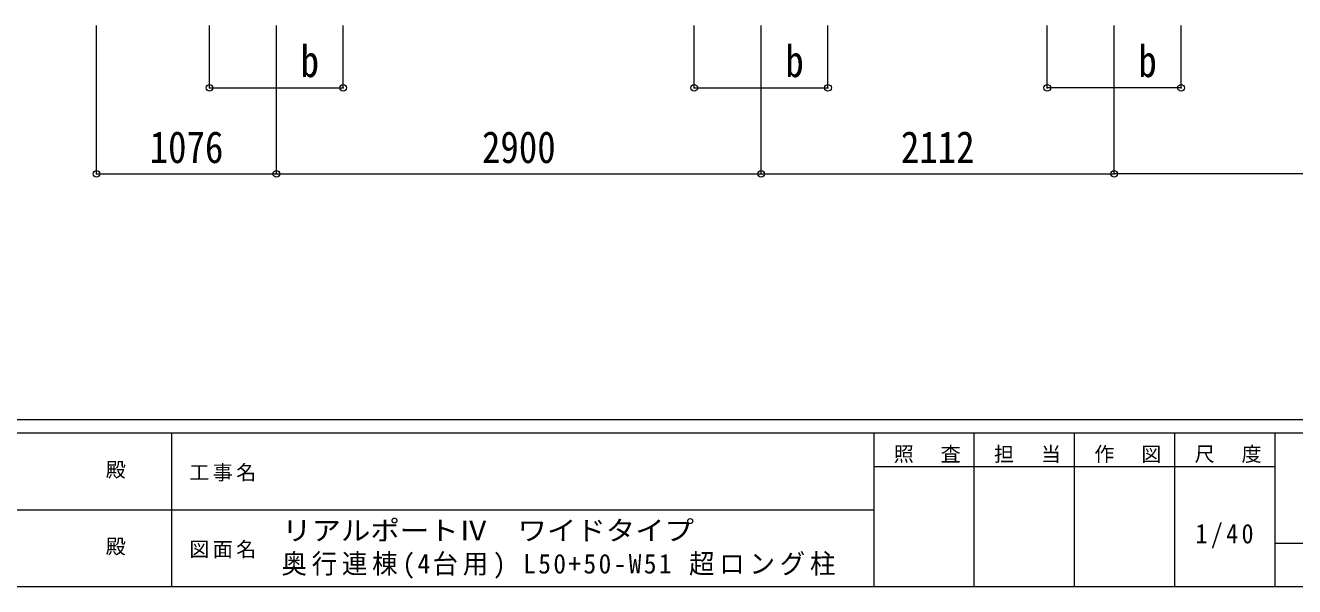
# Model space of a CAD drawing. Units: millimetres at full size, sheet at 1:40. Extents: x -11181 to 11305, y -7804 to 7716.
# Drawn here: x -1411 to 6182, y -7804 to -4443 of the extents above; entities that cross this region are included whole.
import ezdxf
from ezdxf.enums import TextEntityAlignment as Align

# ---------------------------------------------------------------- set-up
doc = ezdxf.new("R2010")
doc.units = ezdxf.units.MM
doc.header["$LTSCALE"] = 40
doc.header["$PDMODE"] = 32
doc.header["$PDSIZE"] = 40
doc.layers.add('0-A_寸法', color=6, linetype='Continuous', lineweight=9)
doc.layers.add('F-0_240', color=7, linetype='Continuous', lineweight=9)
doc.styles.add('ＭＳ ゴシック', font='')
doc.styles.get('ＭＳ ゴシック').set_extended_font_data('MS Gothic')

msp = doc.modelspace()

# ---------------------------------------------------------------- linework, layer by layer
at = {"layer": '0-A_寸法'}
for p, q in [((-985.52, -5332.3), (-985.52, -4442.91)), ((-309.53, -4817.32), (-309.53, -4442.91)), ((90.47, -5332.3), (90.47, -4442.91)), ((490.47, -4817.32), (490.47, -4442.91)), ((2590.47, -4817.32), (2590.47, -4442.91)), ((2990.47, -5332.3), (2990.47, -4442.91)), ((3390.47, -4817.32), (3390.47, -4442.91)), ((4702.47, -4817.32), (4702.47, -4442.91)), ((5102.47, -5332.3), (5102.47, -4442.91)), ((5502.47, -4817.32), (5502.47, -4442.91)), ((-309.53, -4817.32), (490.47, -4817.32)), ((2590.47, -4817.32), (3390.47, -4817.32)), ((5502.47, -4817.32), (4702.47, -4817.32)), ((-985.52, -5332.3), (90.47, -5332.3)), ((90.47, -5332.3), (2990.47, -5332.3)), ((2990.47, -5332.3), (5102.47, -5332.3)), ((8002.47, -5332.3), (5102.47, -5332.3))]:
    msp.add_line(p, q, dxfattribs=at)
for p in [(-309.53, -4817.32), (490.47, -4817.32), (2590.47, -4817.32), (3390.47, -4817.32), (4702.47, -4817.32), (5502.47, -4817.32), (-985.52, -5332.3), (90.47, -5332.3), (2990.47, -5332.3), (5102.47, -5332.3)]:
    msp.add_point(p, dxfattribs=at)
at = {"layer": 'F-0_240', "color": 5}
for p, q in [((-11180.61, -6803.54), (10739.39, -6803.54)), ((-11180.61, -6883.54), (7183.72, -6883.54)), ((-536.28, -6883.54), (-536.28, -7803.54)), ((3663.72, -6883.54), (3663.72, -7803.54)), ((4263.72, -6883.54), (4263.72, -7803.54)), ((4863.72, -6883.54), (4863.72, -7803.54)), ((5463.72, -6883.54), (5463.72, -7803.54)), ((6063.72, -6883.54), (6063.72, -7803.54)), ((3663.72, -7083.54), (6063.72, -7083.54)), ((-4536.28, -7343.54), (3663.72, -7343.54)), ((6063.72, -7543.54), (7183.72, -7543.54)), ((-11180.61, -7803.54), (10739.39, -7803.54))]:
    msp.add_line(p, q, dxfattribs=at)

# ---------------------------------------------------------------- texts
at = {"layer": '0-A_寸法', "color": 7, "style": 'ＭＳ ゴシック', "width": 0.85}
for s, p in [('b', (235.47, -4809.32)), ('b', (3135.47, -4809.32)), ('b', (5247.47, -4809.32)), ('1076', (-667.53, -5324.3)), ('2900', (1320.47, -5324.3)), ('2112', (3826.47, -5324.3))]:
    msp.add_text(s, height=190.6, dxfattribs=at).set_placement(p, align=Align.BOTTOM_LEFT)
at = {"layer": 'F-0_240', "style": 'ＭＳ ゴシック'}
for p in [(-930.57, -7173.54), (-930.57, -7633.54)]:
    msp.add_text('殿', height=87.98, dxfattribs=at).set_placement(p, align=Align.BOTTOM_LEFT)
at = {"layer": 'F-0_240', "style": 'ＭＳ ゴシック', "width": 1.1}
msp.add_text('リアルポートⅣ\u3000ワイドタイプ', height=117.3, dxfattribs=at).set_placement((124.97, -7561.39), align=Align.BOTTOM_LEFT)
at = {"layer": 'F-0_240', "attachment_point": 7, "style": 'ＭＳ ゴシック'}
for s, insert, char_height in [('\\T1.17;照\u3000査', (3783.72, -7063.54), 87.98), ('\\T1.17;担\u3000当', (4383.72, -7063.54), 87.98), ('\\T1.17;作\u3000図', (4983.72, -7063.54), 87.98), ('\\T1.17;尺\u3000度', (5583.72, -7063.54), 87.98), ('\\T1.17;工事名', (-430.81, -7173.54), 87.98), ('\\T1.28;\\W0.9;1/40', (5588.72, -7573.54), 117.3), ('\\T1.17;図面名', (-430.81, -7633.54), 87.98), ('\\T1.19;\\W0.95;奥行連棟(4台用)\\~L50+50-W51\\~超ロング柱', (120.88, -7756.06), 117.3)]:
    msp.add_mtext(s, dxfattribs=dict(at, insert=insert, char_height=char_height))

doc.saveas('drawing.dxf')
